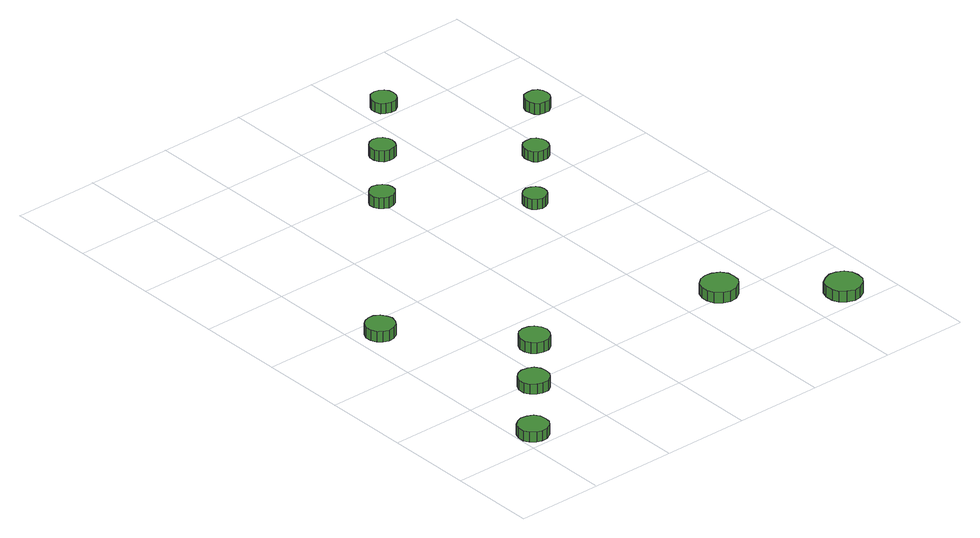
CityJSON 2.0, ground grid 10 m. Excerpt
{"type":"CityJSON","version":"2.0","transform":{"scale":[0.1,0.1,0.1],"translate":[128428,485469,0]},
"CityObjects":{
"tree1":{"type":"SolitaryVegetationObject","attributes":{"function":"something"},"geometry":[{"type":"MultiSurface","lod":"1","boundaries":[[[0,1,2,3,4,5,6,7,8,9,10,11,12,13,14]],[[15,16,17,18,19,20,21,22,23,24,25,26,27,28,29]],[[0,29,28,1]],[[1,28,27,2]],[[2,27,26,3]],[[3,26,25,4]],[[4,25,24,5]],[[5,24,23,6]],[[6,23,22,7]],[[7,22,21,8]],[[8,21,20,9]],[[9,20,19,10]],[[10,19,18,11]],[[11,18,17,12]],[[12,17,16,13]],[[13,16,15,14]],[[14,15,29,0]]]}]},
"tree2":{"type":"SolitaryVegetationObject","attributes":{"function":"something"},"geometry":[{"type":"MultiSurface","lod":"1","boundaries":[[[30,31,32,33,34,35,36,37,38,39,40,41,42,43,44]],[[45,46,47,48,49,50,51,52,53,54,55,56,57,58,59]],[[30,59,58,31]],[[31,58,57,32]],[[32,57,56,33]],[[33,56,55,34]],[[34,55,54,35]],[[35,54,53,36]],[[36,53,52,37]],[[37,52,51,38]],[[38,51,50,39]],[[39,50,49,40]],[[40,49,48,41]],[[41,48,47,42]],[[42,47,46,43]],[[43,46,45,44]],[[44,45,59,30]]]}]},
"tree3":{"type":"SolitaryVegetationObject","attributes":{"function":"something"},"geometry":[{"type":"MultiSurface","lod":"1","boundaries":[[[60,61,62,63,64,65,66,67,68,69,70,71,72,73,74]],[[75,76,77,78,79,80,81,82,83,84,85,86,87,88,89]],[[60,89,88,61]],[[61,88,87,62]],[[62,87,86,63]],[[63,86,85,64]],[[64,85,84,65]],[[65,84,83,66]],[[66,83,82,67]],[[67,82,81,68]],[[68,81,80,69]],[[69,80,79,70]],[[70,79,78,71]],[[71,78,77,72]],[[72,77,76,73]],[[73,76,75,74]],[[74,75,89,60]]]}]},
"tree4":{"type":"SolitaryVegetationObject","attributes":{"function":"something"},"geometry":[{"type":"MultiSurface","lod":"1","boundaries":[[[90,91,92,93,94,95,96,97,98,99,100,101,102,103,104]],[[105,106,107,108,109,110,111,112,113,114,115,116,117,118,119]],[[90,119,118,91]],[[91,118,117,92]],[[92,117,116,93]],[[93,116,115,94]],[[94,115,114,95]],[[95,114,113,96]],[[96,113,112,97]],[[97,112,111,98]],[[98,111,110,99]],[[99,110,109,100]],[[100,109,108,101]],[[101,108,107,102]],[[102,107,106,103]],[[103,106,105,104]],[[104,105,119,90]]]}]},
"tree5":{"type":"SolitaryVegetationObject","attributes":{"function":"something"},"geometry":[{"type":"MultiSurface","lod":"1","boundaries":[[[120,121,122,123,124,125,126,127,128,129,130,131,132,133,134]],[[135,136,137,138,139,140,141,142,143,144,145,146,147,148,149]],[[120,149,148,121]],[[121,148,147,122]],[[122,147,146,123]],[[123,146,145,124]],[[124,145,144,125]],[[125,144,143,126]],[[126,143,142,127]],[[127,142,141,128]],[[128,141,140,129]],[[129,140,139,130]],[[130,139,138,131]],[[131,138,137,132]],[[132,137,136,133]],[[133,136,135,134]],[[134,135,149,120]]]}]},
"tree6":{"type":"SolitaryVegetationObject","attributes":{"function":"something"},"geometry":[{"type":"MultiSurface","lod":"1","boundaries":[[[150,151,152,153,154,155,156,157,158,159,160,161,162,163,164]],[[165,166,167,168,169,170,171,172,173,174,175,176,177,178,179]],[[150,179,178,151]],[[151,178,177,152]],[[152,177,176,153]],[[153,176,175,154]],[[154,175,174,155]],[[155,174,173,156]],[[156,173,172,157]],[[157,172,171,158]],[[158,171,170,159]],[[159,170,169,160]],[[160,169,168,161]],[[161,168,167,162]],[[162,167,166,163]],[[163,166,165,164]],[[164,165,179,150]]]}]},
"tree7":{"type":"SolitaryVegetationObject","attributes":{"function":"something"},"geometry":[{"type":"MultiSurface","lod":"1","boundaries":[[[180,181,182,183,184,185,186,187,188,189,190,191,192,193,194]],[[195,196,197,198,199,200,201,202,203,204,205,206,207,208,209]],[[180,209,208,181]],[[181,208,207,182]],[[182,207,206,183]],[[183,206,205,184]],[[184,205,204,185]],[[185,204,203,186]],[[186,203,202,187]],[[187,202,201,188]],[[188,201,200,189]],[[189,200,199,190]],[[190,199,198,191]],[[191,198,197,192]],[[192,197,196,193]],[[193,196,195,194]],[[194,195,209,180]]]}]},
"tree8":{"type":"SolitaryVegetationObject","attributes":{"function":"something"},"geometry":[{"type":"MultiSurface","lod":"1","boundaries":[[[210,211,212,213,214,215,216,217,218,219,220,221,222,223,224]],[[225,226,227,228,229,230,231,232,233,234,235,236,237,238,239]],[[210,239,238,211]],[[211,238,237,212]],[[212,237,236,213]],[[213,236,235,214]],[[214,235,234,215]],[[215,234,233,216]],[[216,233,232,217]],[[217,232,231,218]],[[218,231,230,219]],[[219,230,229,220]],[[220,229,228,221]],[[221,228,227,222]],[[222,227,226,223]],[[223,226,225,224]],[[224,225,239,210]]]}]},
"tree9":{"type":"SolitaryVegetationObject","attributes":{"function":"something"},"geometry":[{"type":"MultiSurface","lod":"1","boundaries":[[[240,241,242,243,244,245,246,247,248,249,250,251,252,253,254]],[[255,256,257,258,259,260,261,262,263,264,265,266,267,268,269]],[[240,269,268,241]],[[241,268,267,242]],[[242,267,266,243]],[[243,266,265,244]],[[244,265,264,245]],[[245,264,263,246]],[[246,263,262,247]],[[247,262,261,248]],[[248,261,260,249]],[[249,260,259,250]],[[250,259,258,251]],[[251,258,257,252]],[[252,257,256,253]],[[253,256,255,254]],[[254,255,269,240]]]}]},
"tree10":{"type":"SolitaryVegetationObject","attributes":{"function":"something"},"geometry":[{"type":"MultiSurface","lod":"1","boundaries":[[[270,271,272,273,274,275,276,277,278,279,280,281,282,283,284]],[[285,286,287,288,289,290,291,292,293,294,295,296,297,298,299]],[[270,299,298,271]],[[271,298,297,272]],[[272,297,296,273]],[[273,296,295,274]],[[274,295,294,275]],[[275,294,293,276]],[[276,293,292,277]],[[277,292,291,278]],[[278,291,290,279]],[[279,290,289,280]],[[280,289,288,281]],[[281,288,287,282]],[[282,287,286,283]],[[283,286,285,284]],[[284,285,299,270]]]}]},
"tree11":{"type":"SolitaryVegetationObject","attributes":{"function":"something"},"geometry":[{"type":"MultiSurface","lod":"1","boundaries":[[[300,301,302,303,304,305,306,307,308,309,310,311,312,313,314]],[[315,316,317,318,319,320,321,322,323,324,325,326,327,328,329]],[[300,329,328,301]],[[301,328,327,302]],[[302,327,326,303]],[[303,326,325,304]],[[304,325,324,305]],[[305,324,323,306]],[[306,323,322,307]],[[307,322,321,308]],[[308,321,320,309]],[[309,320,319,310]],[[310,319,318,311]],[[311,318,317,312]],[[312,317,316,313]],[[313,316,315,314]],[[314,315,329,300]]]}]},
"tree12":{"type":"SolitaryVegetationObject","attributes":{"function":"something"},"geometry":[{"type":"MultiSurface","lod":"1","boundaries":[[[330,331,332,333,334,335,336,337,338,339,340,341,342,343,344]],[[345,346,347,348,349,350,351,352,353,354,355,356,357,358,359]],[[330,359,358,331]],[[331,358,357,332]],[[332,357,356,333]],[[333,356,355,334]],[[334,355,354,335]],[[335,354,353,336]],[[336,353,352,337]],[[337,352,351,338]],[[338,351,350,339]],[[339,350,349,340]],[[340,349,348,341]],[[341,348,347,342]],[[342,347,346,343]],[[343,346,345,344]],[[344,345,359,330]]]}]}
},
"vertices":[
[35,21,18],[34,28,18],[30,34,18],[23,37,18],[16,38,18],[10,36,18],[4,31,18],[1,24,18],[1,17,18],[4,11,18],[10,6,18],[16,4,18],[23,4,18],[30,8,18],[34,14,18],[34,14,6],[30,8,6],[23,4,6],[16,4,6],[10,6,6],[4,11,6],[1,17,6],[1,24,6],[4,31,6],[10,36,6],[16,38,6],[23,37,6],[30,34,6],[34,28,6],[35,21,6],
[98,93,18],[97,100,18],[93,106,18],[87,109,18],[79,110,18],[73,108,18],[67,103,18],[64,96,18],[64,89,18],[67,83,18],[73,78,18],[79,76,18],[87,76,18],[93,80,18],[97,86,18],[97,86,6],[93,80,6],[87,76,6],[79,76,6],[73,78,6],[67,83,6],[64,89,6],[64,96,6],[67,103,6],[73,108,6],[79,110,6],[87,109,6],[93,106,6],[97,100,6],[98,93,6],
[46,277,18],[44,283,18],[40,289,18],[34,293,18],[27,293,18],[21,291,18],[16,287,18],[13,280,18],[13,273,18],[16,267,18],[21,262,18],[27,260,18],[34,261,18],[40,264,18],[44,270,18],[44,270,5],[40,264,5],[34,261,5],[27,260,5],[21,262,5],[16,267,5],[13,273,5],[13,280,5],[16,287,5],[21,291,5],[27,293,5],[34,293,5],[40,289,5],[44,283,5],[46,277,5],
[152,154,19],[150,161,19],[146,167,19],[140,170,19],[133,171,19],[126,169,19],[121,164,19],[118,157,19],[118,150,19],[121,144,19],[126,139,19],[133,137,19],[140,137,19],[146,141,19],[150,147,19],[150,147,6],[146,141,6],[140,137,6],[133,137,6],[126,139,6],[121,144,6],[118,150,6],[118,157,6],[121,164,6],[126,169,6],[133,171,6],[140,170,6],[146,167,6],[150,161,6],[152,154,6],
[216,474,19],[215,479,19],[211,484,19],[206,487,19],[200,488,19],[195,486,19],[191,482,19],[188,477,19],[188,471,19],[191,466,19],[195,462,19],[200,460,19],[206,461,19],[211,463,19],[215,468,19],[215,468,6],[211,463,6],[206,461,6],[200,460,6],[195,462,6],[191,466,6],[188,471,6],[188,477,6],[191,482,6],[195,486,6],[200,488,6],[206,487,6],[211,484,6],[215,479,6],[216,474,6],
[367,106,20],[366,114,20],[361,121,20],[353,125,20],[345,126,20],[337,124,20],[330,118,20],[327,110,20],[327,102,20],[330,94,20],[337,88,20],[345,85,20],[353,86,20],[361,91,20],[366,98,20],[366,98,7],[361,91,7],[353,86,7],[345,85,7],[337,88,7],[330,94,7],[327,102,7],[327,110,7],[330,118,7],[337,124,7],[345,126,7],[353,125,7],[361,121,7],[366,114,7],[367,106,7],
[278,546,18],[277,551,18],[274,556,18],[269,559,18],[263,560,18],[257,558,18],[253,554,18],[251,549,18],[251,543,18],[253,538,18],[257,534,18],[263,532,18],[269,533,18],[274,535,18],[277,540,18],[277,540,5],[274,535,5],[269,533,5],[263,532,5],[257,534,5],[253,538,5],[251,543,5],[251,549,5],[253,554,5],[257,558,5],[263,560,5],[269,559,5],[274,556,5],[277,551,5],[278,546,5],
[334,369,18],[333,374,18],[330,378,18],[325,381,18],[320,382,18],[314,380,18],[310,376,18],[308,371,18],[308,366,18],[310,361,18],[314,357,18],[320,355,18],[325,356,18],[330,359,18],[333,363,18],[333,363,6],[330,359,6],[325,356,6],[320,355,6],[314,357,6],[310,361,6],[308,366,6],[308,371,6],[310,376,6],[314,380,6],[320,382,6],[325,381,6],[330,378,6],[333,374,6],[334,369,6],
[464,21,22],[463,29,22],[458,36,22],[450,40,22],[442,41,22],[434,38,22],[427,33,22],[424,25,22],[424,16,22],[427,9,22],[434,3,22],[442,0,22],[450,1,22],[458,6,22],[463,12,22],[463,12,9],[458,6,9],[450,1,9],[442,0,9],[434,3,9],[427,9,9],[424,16,9],[424,25,9],[427,33,9],[434,38,9],[442,41,9],[450,40,9],[458,36,9],[463,29,9],[464,21,9],
[341,617,18],[340,622,18],[337,627,18],[332,630,18],[326,631,18],[320,629,18],[316,625,18],[314,620,18],[314,614,18],[316,608,18],[320,605,18],[326,603,18],[332,603,18],[337,606,18],[340,611,18],[340,611,6],[337,606,6],[332,603,6],[326,603,6],[320,605,6],[316,608,6],[314,614,6],[314,620,6],[316,625,6],[320,629,6],[326,631,6],[332,630,6],[337,627,6],[340,622,6],[341,617,6],
[398,441,18],[397,446,18],[394,451,18],[389,454,18],[383,454,18],[377,453,18],[373,449,18],[371,443,18],[371,438,18],[373,432,18],[377,428,18],[383,427,18],[389,427,18],[394,430,18],[397,435,18],[397,435,6],[394,430,6],[389,427,6],[383,427,6],[377,428,6],[373,432,6],[371,438,6],[371,443,6],[373,449,6],[377,453,6],[383,454,6],[389,454,6],[394,451,6],[397,446,6],[398,441,6],
[461,511,19],[460,517,19],[457,522,19],[452,525,19],[446,525,19],[440,524,19],[436,520,19],[434,514,19],[434,509,19],[436,503,19],[440,499,19],[446,498,19],[452,498,19],[457,501,19],[460,506,19],[460,506,6],[457,501,6],[452,498,6],[446,498,6],[440,499,6],[436,503,6],[434,509,6],[434,514,6],[436,520,6],[440,524,6],[446,525,6],[452,525,6],[457,522,6],[460,517,6],[461,511,6]
]}
